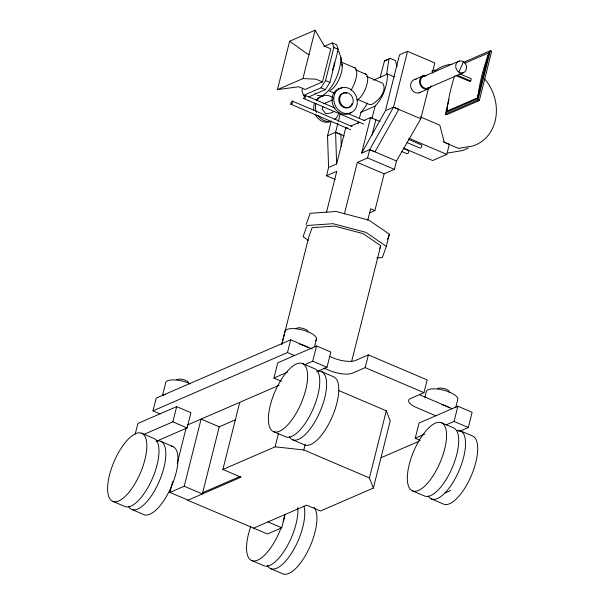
<?xml version="1.0" encoding="UTF-8"?>
<svg xmlns="http://www.w3.org/2000/svg" width="604" height="604" viewBox="0 0 604 604"><rect width="100%" height="100%" fill="white"/><g stroke="black" fill="none" stroke-linecap="round" stroke-linejoin="round"><path stroke-width="0.91" d="M334.367 62.303L333.937 65.896L332.366 70.132M337.062 51.272L338.769 51.423L340.988 57.765C340.127 72.118 334.382 87.316 322.355 95.9L317.243 95.455M386.628 74.345L388.923 59.049L390.169 58.346L395.416 60.536L397.077 66.704M350.622 129.724L290.811 104.228L291.143 102.348L292.291 101.049L352.102 126.538M363.653 124.069L303.85 98.58L304.174 96.693L305.33 95.394L334.797 107.957M328.614 167.406L326.515 175.756L335.16 179.441M357.334 162.393L384.129 173.816L394.397 169.362L396.496 161.011L369.701 149.588L367.602 157.938L357.334 162.393L344.363 214.027M135.175 434.201L137.878 423.449L176.693 406.62L190.94 412.698L187.119 427.919L156.066 441.388M159.992 413.861L152.963 410.871L156.164 398.142L290.675 339.826L312.185 348.991M162.476 395.522L165.556 383.268A16.285 5.678 14.1 0 1 173.982 379.901A16.285 5.678 14.1 0 1 190.449 383.872M143.541 434.563L172.865 421.849L176.693 406.62M188.063 500.15L169.935 492.426L172.668 481.539M177.229 463.389L186.115 428.01M277.462 89.626L289.618 41.231L315.069 30.2L324.423 46.115L330.781 48.826L322.468 81.925L305.073 89.468L298.708 86.757L277.462 89.626L302.914 78.596L316.111 79.215L322.468 81.925M169.935 492.426L184.235 486.228L201.094 419.093L219.222 426.817L235.545 419.742M302.914 78.596L315.069 30.2M302.612 88.139L301.94 90.826L303.586 95.364L305.035 95.983M219.222 426.817L202.363 493.951L184.235 486.228M285.171 514.185L281.751 527.79L267.459 533.989L187.731 500.293L241.011 477.198L222.884 469.467L239.743 402.332M303.586 95.364L320.988 87.822L325.556 80.581L333.869 47.489L332.268 42.907L323.986 46.5M308.727 96.882L325.337 89.679L329.905 82.438L338.217 49.347L336.624 44.764L332.268 42.907M327.549 135.757L331.226 121.117M281.774 344.212L284.854 331.958A16.285 5.678 14.1 0 1 303.638 330.282A16.285 5.678 14.1 0 1 315.416 340.769M281.872 344.121L308.689 237.357L312.125 227.663L334.646 226.107L363.049 233.589L380.709 245.737L351.596 361.622M281.464 381.252L273.922 378.036L277.742 362.808L316.556 345.979L330.811 352.057L326.983 367.285L316.632 371.77M347.323 127.595L345.594 128.342L336.662 163.918L328.591 167.489L327.534 135.832L335.598 132.261L337.9 123.11M338.361 121.283L340.195 113.967M152.963 410.871L287.481 352.547L290.675 339.826M326.545 212.064L336.783 171.302L326.515 175.756M222.884 469.467L275.13 446.817L278.542 433.211M358.021 123.812L358.474 122.038M359.365 118.49L360.92 112.268A52.639 44.93 66.6 0 0 367.511 103.118M361.653 153.076L370.584 117.508L380.158 121.585M314.578 346.658L316.556 338.784M371.951 118.565L375.076 106.138A52.639 44.93 66.6 0 0 387.511 74.028L394.382 76.957M304.967 364.574L312.736 361.207L316.556 345.979M371.958 135.258L375.854 119.751M385.473 110.638L399.493 54.836L407.541 51.34L434.82 62.967L432.29 73.031M253.672 528.115L306.621 505.163L320.407 511.037L373.355 488.077L369.429 477.93L303.827 449.965L305.194 444.521M369.701 149.588L361.63 153.159L385.458 110.721L393.529 107.15L407.541 51.34M367.761 220.249L370.645 208.78L374.888 210.592L384.129 173.816M376.76 257.976L382.34 257.591L386.311 246.387L389.376 234.193L368.976 220.158L336.149 211.506L310.124 213.31L306.145 224.507M396.496 161.011L420.799 118.777L428.387 88.584M323.789 368.025L329.633 370.516A17.161 5.98 14.1 0 0 352.396 373.166L365.186 367.625L368.38 354.895L427.164 379.946L423.963 392.675L410.599 398.474A15.961 5.564 14.1 0 0 416.511 407.549L435.816 415.779M463.736 62.25L490.365 50.706L491.701 51.272L479.319 100.551L446.681 114.7L445.352 114.133L449.014 99.532M465.042 63.103L489.119 52.669A199.131 169.973 66.6 0 0 477.553 98.746L446.59 112.17L447.27 109.46M403.381 148.063L432.638 160.536L446.794 154.398L449.331 144.303L444.227 142.129L439.818 125.187L420.263 116.851M369.429 477.93L386.296 410.788L338.814 390.554M456.111 75.628L469.686 81.419L470.712 80.966L471.263 78.769L459.614 73.801M373.355 488.077L390.214 420.943L386.296 410.788M488.5 53.854L477.447 97.871L447.209 110.977M477.545 98.746L489.119 52.669M445.352 114.133L477.99 99.977L490.365 50.706M424.846 397.44L426.16 392.192A16.285 5.678 14.1 0 1 441.849 389.739A16.285 5.678 14.1 0 1 457.87 399.017L455.673 407.768M420.256 440.414L415.227 438.27L419.055 423.042L457.87 406.213L472.117 412.29L468.296 427.511L458.806 431.626M446.281 424.808L454.042 421.441L457.87 406.213M380.188 77.259L384.469 60.981L390.169 58.346M322.951 106.432L322.204 109.067L325.737 113.688L330.766 113.031L334.072 111.597M379.773 248.38L380.709 245.737M387.541 239.365L389.376 234.193M458.874 72.148L463.411 61.767M434.299 71.884L435.529 70.54A42.559 36.331 66.6 0 1 451.739 64.228M385.85 60.226L384.469 60.981L388.923 59.049M373.355 80.166L387.511 74.028M323.699 103.79L332.804 99.841M414.646 79.479L423.547 75.621M423.804 76.421L459.244 61.057M360.92 112.268L375.076 106.138M427.602 88.222L463.041 72.858M418.965 92.88L427.866 89.022M350.765 126.1L359.388 122.363M363.691 120.498L370.584 117.508M369.754 212.812L374.888 210.592M273.922 378.036L287.715 372.056M187.64 424.922L279.146 385.254M368.38 354.895L355.597 360.437A17.161 5.98 14.1 0 1 332.834 357.794L329.391 356.322M202.68 492.683L240.475 476.292M415.227 438.27L424.718 434.155M381.116 457.696L419.055 441.252M444.899 493.038L450.637 490.546M296.058 328.425L298.867 327.662L303.502 328.433L307.247 330.29L307.912 332.14M176.761 379.735L179.569 378.972L184.205 379.742L187.95 381.6L188.614 383.449M437.364 388.651L440.18 387.896L444.816 388.666L448.561 390.524L449.217 392.374M447.866 152.993L461.766 150.675A42.559 36.331 66.6 0 0 468.228 147.942M303.85 98.58L304.801 98.444L305.715 96.474L305.33 95.394M290.811 104.228L291.762 104.092L292.676 102.129L292.291 101.049M314.85 93.288L316.549 93.431M275.13 446.817L303.827 449.965M346.643 93.371L344.001 92.941L340.898 94.383A7.746 6.614 66.6 0 0 341.962 106.402A7.746 6.614 66.6 0 0 352.064 103.48M341.622 62.235L355.311 68.048M355.477 69.807L366.424 74.451M366.53 76.361L382.777 83.261C387.504 91.347 378.315 100.853 371.611 104.537L369.557 104.537L357.251 99.313M328.727 90.743L334.714 93.288M457.137 75.183L470.712 80.966M477.99 99.977L479.319 100.551M333.869 47.489L338.217 49.347M309.407 54.677L307.021 53.665L289.618 41.231M393.529 107.15L420.799 118.777M325.556 80.581L329.905 82.438M320.988 87.822L325.337 89.679M443.23 141.834L458.481 148.388L472.381 146.077A42.559 36.331 66.6 0 0 484.687 78.958M408.931 138.256L446.794 154.398M346.938 113.129L365.133 120.891M408.478 139.358L421.479 144.9L421.864 145.979L420.943 147.95L419.999 148.086L406.998 142.544M403.238 148.335L408.44 150.555L408.825 151.634L407.911 153.597L406.96 153.733L401.758 151.521M335.598 132.261L344.25 135.953M367.602 157.938L394.397 169.362M365.186 367.625L423.963 392.675M419.704 394.82L452.434 408.772M312.736 361.207L326.983 367.285M454.042 421.441L468.296 427.511M287.481 352.547L294.503 355.545M302.574 363.555A37.01 14.33 -66.9 0 1 292.064 419.591A37.01 14.33 -66.9 0 1 269.354 409.565A37.01 14.33 -66.9 0 1 302.574 363.555L314.744 368.742A37.01 14.33 -66.9 0 1 313.28 408.546A37.01 14.33 -66.9 0 1 285.594 436.775L273.423 431.588M321.577 371.649L333.748 376.843A37.01 14.33 -66.9 0 1 332.283 416.647A37.01 14.33 -66.9 0 1 304.59 444.876L292.419 439.689M441.509 422.77A37.01 14.33 -66.9 0 1 430.999 478.813A37.01 14.33 -66.9 0 1 408.289 468.787A37.01 14.33 -66.9 0 1 441.509 422.77L453.679 427.964A37.01 14.33 -66.9 0 1 452.215 467.768A37.01 14.33 -66.9 0 1 424.529 495.997L412.358 490.81M460.512 430.871L472.683 436.058A37.01 14.33 -66.9 0 1 471.218 475.861A37.01 14.33 -66.9 0 1 443.525 504.091L431.354 498.904M172.865 421.849L187.119 427.919M141.797 433.264A37.01 14.33 -66.9 0 1 131.287 489.3A37.01 14.33 -66.9 0 1 108.577 479.274A37.01 14.33 -66.9 0 1 141.797 433.264L153.967 438.451A37.01 14.33 -66.9 0 1 152.502 478.255A37.01 14.33 -66.9 0 1 124.817 506.484L112.646 501.297M160.8 441.358L172.97 446.545M267.972 521.916L281.751 527.79M131.642 509.391L143.812 514.578A37.01 14.33 -66.9 0 0 172.291 484.453A37.01 14.33 -66.9 0 0 171.423 446.114M251.581 560.512L263.752 565.699A37.01 14.33 -66.9 0 0 286.288 547.707A37.01 14.33 -66.9 0 0 297.825 507.579M270.577 568.613L282.748 573.8A37.01 14.33 -66.9 0 0 309.165 548.402A37.01 14.33 -66.9 0 0 313.891 507.209M386.311 246.387L365.911 232.351L333.083 223.699L307.058 225.503L303.087 236.708L308.372 240.347M340.988 57.765L342.189 65.927M341.268 146.606L340.867 134.503L335.582 132.344L336.639 163.994M456.299 430.599A37.01 14.33 -66.9 0 1 459.04 470.675A37.01 14.33 -66.9 0 1 428.289 495.959M428.863 87.648A6.206 5.3 66.6 0 1 420.595 83.767A6.206 5.3 66.6 0 1 425.193 76.247M431.339 85.896A7.052 6.017 66.6 0 1 423.631 88.509A7.052 6.017 66.6 0 1 419.712 79.826A7.052 6.017 66.6 0 1 426.741 75.696M420.392 92.223A7.052 6.017 66.6 0 1 410.999 87.822A7.052 6.017 66.6 0 1 416.224 79.283M446.598 112.17A199.131 169.973 66.6 0 1 454.744 75.628M353.868 67.406A15.787 6.07 -67 0 1 356.594 75.432A15.787 6.07 -67 0 1 350.954 90.321M341.887 63.911A15.787 6.07 -67 0 1 339.267 78.799A15.787 6.07 -67 0 1 330.282 90.298M365.126 73.877A14.224 5.466 -67 0 1 366.507 85.889A14.224 5.466 -67 0 1 356.979 100.06M431.754 71.159A42.559 36.331 66.6 0 1 435.054 69.981M351.302 112.238A13.416 11.453 66.6 0 1 333.068 105.292A13.416 11.453 66.6 0 1 341.811 88.131M330.886 121.276A13.416 11.453 66.6 0 1 318.157 115.56M316.519 112.472A13.416 11.453 66.6 0 1 315.945 103.208M316.904 100.8A13.416 11.453 66.6 0 1 333.393 98.09M338.716 112.82A13.416 11.453 66.6 0 1 334.744 119.418M330.781 121.495A13.416 11.453 66.6 0 1 315.499 114.858M313.846 109.868A13.416 11.453 66.6 0 1 314.412 103.224M316.118 100.03A13.416 11.453 66.6 0 1 323.487 96.074M156.579 441.086A37.01 14.33 -66.9 0 1 159.328 481.161A37.01 14.33 -66.9 0 1 128.577 506.446M284.673 515.136A37.01 14.33 -66.9 0 1 283.185 521.29M281.253 527.254A37.01 14.33 -66.9 0 1 253.839 561.003A37.01 14.33 -66.9 0 1 250.751 526.597M299.675 344.159A16.285 5.678 14.1 0 1 308.282 347.64M441.871 404.642A16.285 5.678 14.1 0 1 444.416 405.488M445.216 405.79A16.285 5.678 14.1 0 1 449.595 407.866M163.178 395.28A16.285 5.678 14.1 0 1 165.541 394.321M303.88 506.114A37.01 14.33 -66.9 0 1 292.359 551.882A37.01 14.33 -66.9 0 1 267.512 565.669M317.364 371.385A37.01 14.33 -66.9 0 1 320.105 411.46A37.01 14.33 -66.9 0 1 289.354 436.745M466.567 67.089L466.099 70.109A6.206 5.3 66.6 0 1 457.666 71.159A6.206 5.3 66.6 0 1 457.983 61.638A6.206 5.3 66.6 0 1 466.25 65.511L466.567 67.089M393.506 107.233L369.686 149.671L374.971 151.831L398.791 109.392L393.506 107.233M334.503 94.511A13.416 11.453 66.6 0 0 347.526 113.575A13.416 11.453 66.6 0 0 354.623 93.318A13.416 11.453 66.6 0 0 334.503 94.511M339.924 97.07A7.746 6.614 66.6 0 0 347.987 107.61A7.746 6.614 66.6 0 0 351.4 95.575A7.746 6.614 66.6 0 0 339.924 97.07"/></g></svg>
